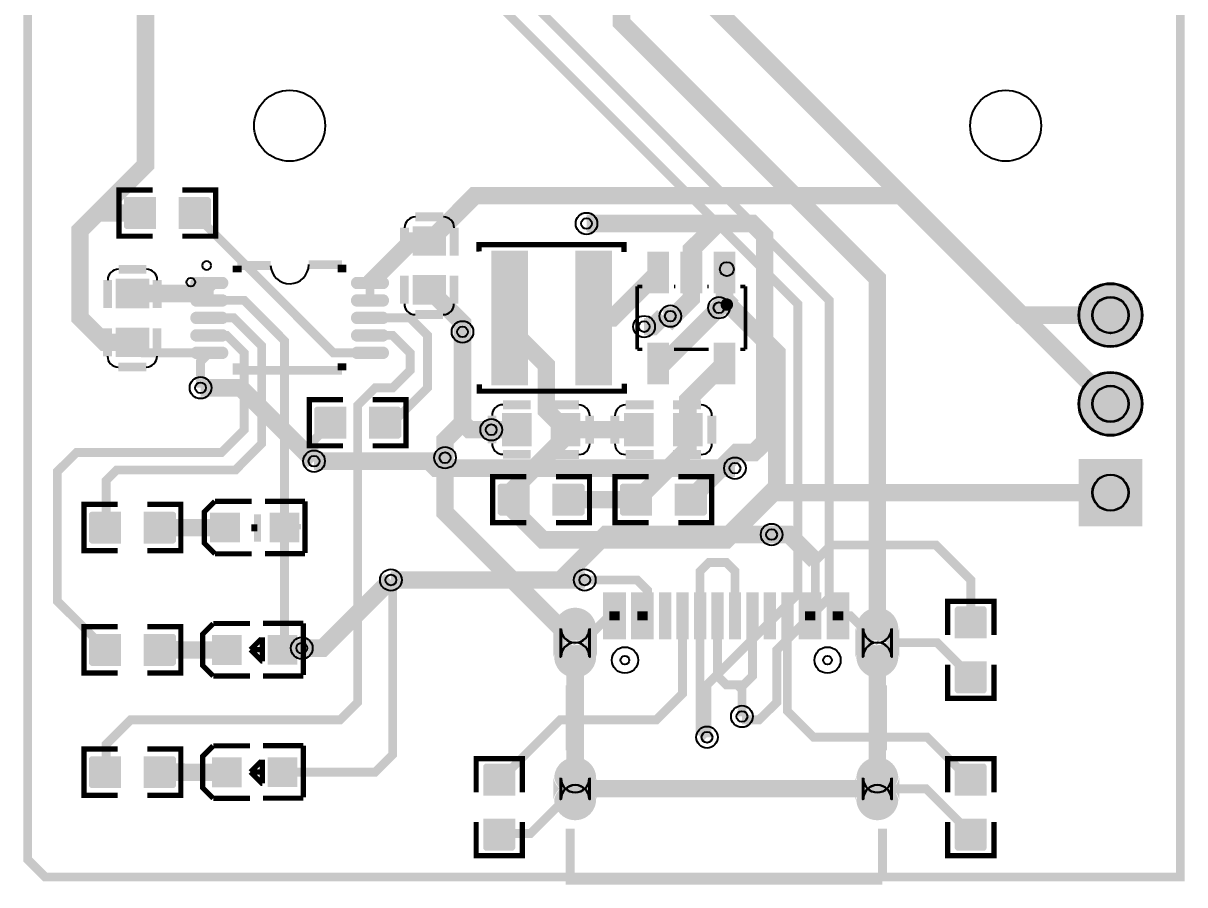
# Model space of a CAD drawing. Header units: millimetres. Extents: x -9.1 to 24.2, y -38.7 to 16.5.
# Drawn here: x -9.08 to 24.18, y -38.72 to -14.07 of the extents above; entities that cross this region are included whole.
import ezdxf

# ---------------------------------------------------------------- set-up
doc = ezdxf.new("R2010")
doc.units = ezdxf.units.MM
for name, color, linetype, true_color in [('BoardOutLine', 7, 'Continuous', 0xff00ff), ('BottomLayer', 7, 'Continuous', 0x0000ff), ('BottomSolderMaskLayer', 7, 'Continuous', 0xaa00ff), ('Document', 7, 'Continuous', 0xffffff), ('Hole', 7, 'Continuous', 0x222222), ('Multi-Layer', 7, 'Continuous', 0xc0c0c0), ('TopLayer', 7, 'Continuous', 0xff0000), ('TopPasteMaskLayer', 7, 'Continuous', 0x808080), ('TopSilkLayer', 7, 'Continuous', 0xffcc00), ('TopSolderMaskLayer', 7, 'Continuous', 0x800080)]:
    doc.layers.add(name, color=color, linetype=linetype, true_color=true_color)

msp = doc.modelspace()

# ---------------------------------------------------------------- hatches: boundary and pattern name
at = {"layer": 'BottomSolderMaskLayer'}
for points in [[(21.136, -22.42, 1), (22.967, -22.42, 1)], [(21.136, -24.96, 1), (22.967, -24.96, 1)], [(22.967, -28.465), (21.137, -28.465), (21.137, -26.535), (22.967, -26.535)], [(7.352, -31.384, -0.785398), (6.101, -31.384), (6.101, -32.204, -0.785398), (7.352, -32.204)], [(16.002, -31.384, -0.785398), (14.751, -31.384), (14.751, -32.204, -0.785398), (16.002, -32.204)], [(7.352, -35.665, -0.785398), (6.101, -35.665), (6.101, -36.282, -0.785398), (7.352, -36.282)], [(16.002, -35.665, -0.785398), (14.751, -35.665), (14.751, -36.282, -0.785398), (16.002, -36.282)]]:
    msp.add_hatch(color=256, dxfattribs=at).paths.add_polyline_path(points)
at = {"layer": 'Document'}
for points in [[(-1.513, -28.775), (-1.513, -28.115), (-1.361, -28.115), (-1.361, -28.775)], [(-3.642, -28.45), (-2.982, -28.45), (-2.982, -28.603), (-3.642, -28.603)], [(-1.788, -28.398), (-1.128, -28.398), (-1.128, -28.551), (-1.788, -28.551)], [(-1.714, -32.267), (-1.714, -31.727), (-1.584, -31.727), (-1.584, -32.267)], [(-3.519, -31.938), (-2.979, -31.938), (-2.979, -32.068), (-3.519, -32.068)], [(-1.92, -31.932), (-1.38, -31.932), (-1.38, -32.062), (-1.92, -32.062)], [(-1.714, -35.767), (-1.714, -35.227), (-1.584, -35.227), (-1.584, -35.767)], [(-3.519, -35.438), (-2.979, -35.438), (-2.979, -35.568), (-3.519, -35.568)], [(-1.92, -35.432), (-1.38, -35.432), (-1.38, -35.562), (-1.92, -35.562)]]:
    msp.add_hatch(color=256, dxfattribs=at).paths.add_polyline_path(points)
at = {"layer": 'Multi-Layer'}
for points in [[(21.161, -22.42, 1), (22.941, -22.42, 1)], [(21.161, -24.96, 1), (22.941, -24.96, 1)], [(22.941, -28.44), (21.162, -28.44), (21.162, -26.56), (22.941, -26.56)], [(7.326, -31.394, -0.785398), (6.126, -31.394), (6.126, -32.194, -0.785398), (7.326, -32.194)], [(15.976, -31.394, -0.785398), (14.776, -31.394), (14.776, -32.194, -0.785398), (15.976, -32.194)], [(7.326, -35.674, -0.785398), (6.126, -35.674), (6.126, -36.274, -0.785398), (7.326, -36.274)], [(15.976, -35.674, -0.785398), (14.776, -35.674), (14.776, -36.274, -0.785398), (15.976, -36.274)]]:
    msp.add_hatch(color=256, dxfattribs=at).paths.add_polyline_path(points)
at = {"layer": 'TopLayer'}
for points in [[(-5.299, -19.932), (-5.299, -19.068), (-6.105, -19.068), (-6.105, -19.932)], [(-4.599, -19.932), (-4.599, -19.068), (-3.792, -19.068), (-3.792, -19.932)], [(2.101, -20.7), (2.101, -19.9), (3.001, -19.9), (3.001, -20.7)], [(5.351, -24.4), (4.351, -24.4), (4.351, -20.6), (5.351, -20.6)], [(7.751, -24.4), (6.751, -24.4), (6.751, -20.6), (7.751, -20.6)], [(8.801, -21.75), (8.801, -20.65), (9.401, -20.65), (9.401, -21.75)], [(9.751, -21.75), (9.751, -20.65), (10.351, -20.65), (10.351, -21.75)], [(10.701, -21.75), (10.701, -20.65), (11.301, -20.65), (11.301, -21.75)], [(-6.399, -22.2), (-6.399, -21.4), (-5.499, -21.4), (-5.499, -22.2)], [(-3.399, -21.35, -0.785398), (-3.399, -21.65), (-4.099, -21.65, -0.785398), (-4.099, -21.35)], [(1.201, -21.35, -0.785398), (1.201, -21.65), (0.501, -21.65, -0.785398), (0.501, -21.35)], [(2.101, -22.1), (2.101, -21.3), (3.001, -21.3), (3.001, -22.1)], [(-3.399, -21.85, -0.785398), (-3.399, -22.15), (-4.099, -22.15, -0.785398), (-4.099, -21.85)], [(1.201, -21.85, -0.785398), (1.201, -22.15), (0.501, -22.15, -0.785398), (0.501, -21.85)], [(-3.399, -22.35, -0.785398), (-3.399, -22.65), (-4.099, -22.65, -0.785398), (-4.099, -22.35)], [(1.201, -22.35, -0.785398), (1.201, -22.65), (0.501, -22.65, -0.785398), (0.501, -22.35)], [(-6.399, -23.6), (-6.399, -22.8), (-5.499, -22.8), (-5.499, -23.6)], [(-3.399, -22.85, -0.785398), (-3.399, -23.15), (-4.099, -23.15, -0.785398), (-4.099, -22.85)], [(1.201, -22.85, -0.785398), (1.201, -23.15), (0.501, -23.15, -0.785398), (0.501, -22.85)], [(8.801, -24.35), (8.801, -23.25), (9.401, -23.25), (9.401, -24.35)], [(10.701, -24.35), (10.701, -23.25), (11.301, -23.25), (11.301, -24.35)], [(-3.399, -23.35, -0.785398), (-3.399, -23.65), (-4.099, -23.65, -0.785398), (-4.099, -23.35)], [(1.201, -23.35, -0.785398), (1.201, -23.65), (0.501, -23.65, -0.785398), (0.501, -23.35)], [(0.15, -25.932), (0.15, -25.068), (-0.656, -25.068), (-0.656, -25.932)], [(0.85, -25.932), (0.85, -25.068), (1.656, -25.068), (1.656, -25.932)], [(4.651, -25.25), (5.451, -25.25), (5.451, -26.15), (4.651, -26.15)], [(6.051, -25.25), (6.851, -25.25), (6.851, -26.15), (6.051, -26.15)], [(8.951, -26.15), (8.151, -26.15), (8.151, -25.25), (8.951, -25.25)], [(10.351, -26.15), (9.551, -26.15), (9.551, -25.25), (10.351, -25.25)], [(5.401, -27.268), (5.401, -28.132), (4.595, -28.132), (4.595, -27.268)], [(6.101, -27.268), (6.101, -28.132), (6.908, -28.132), (6.908, -27.268)], [(8.901, -27.268), (8.901, -28.132), (8.095, -28.132), (8.095, -27.268)], [(9.601, -27.268), (9.601, -28.132), (10.408, -28.132), (10.408, -27.268)], [(-6.299, -28.932), (-6.299, -28.068), (-7.105, -28.068), (-7.105, -28.932)], [(-5.599, -28.932), (-5.599, -28.068), (-4.792, -28.068), (-4.792, -28.932)], [(-3.7, -28.9), (-3.7, -28.1), (-2.9, -28.1), (-2.9, -28.9)], [(-1.998, -28.9), (-1.998, -28.1), (-1.198, -28.1), (-1.198, -28.9)], [(7.551, -30.376), (7.851, -30.376), (7.851, -31.676), (7.551, -31.676)], [(7.851, -30.376), (8.151, -30.376), (8.151, -31.676), (7.851, -31.676)], [(8.351, -30.376), (8.651, -30.376), (8.651, -31.676), (8.351, -31.676)], [(8.651, -30.376), (8.951, -30.376), (8.951, -31.676), (8.651, -31.676)], [(9.151, -30.376), (9.451, -30.376), (9.451, -31.676), (9.151, -31.676)], [(9.651, -30.376), (9.951, -30.376), (9.951, -31.676), (9.651, -31.676)], [(10.151, -30.376), (10.451, -30.376), (10.451, -31.676), (10.151, -31.676)], [(10.651, -30.376), (10.951, -30.376), (10.951, -31.676), (10.651, -31.676)], [(11.151, -30.376), (11.451, -30.376), (11.451, -31.676), (11.151, -31.676)], [(11.651, -30.376), (11.951, -30.376), (11.951, -31.676), (11.651, -31.676)], [(12.151, -30.376), (12.451, -30.376), (12.451, -31.676), (12.151, -31.676)], [(12.651, -30.376), (12.951, -30.376), (12.951, -31.676), (12.651, -31.676)], [(13.151, -30.376), (13.451, -30.376), (13.451, -31.676), (13.151, -31.676)], [(13.451, -30.376), (13.751, -30.376), (13.751, -31.676), (13.451, -31.676)], [(13.951, -30.376), (14.251, -30.376), (14.251, -31.676), (13.951, -31.676)], [(14.251, -30.376), (14.551, -30.376), (14.551, -31.676), (14.251, -31.676)], [(18.483, -31.65), (17.619, -31.65), (17.619, -30.844), (18.483, -30.844)], [(-6.299, -32.432), (-6.299, -31.568), (-7.105, -31.568), (-7.105, -32.432)], [(-5.599, -32.432), (-5.599, -31.568), (-4.792, -31.568), (-4.792, -32.432)], [(-3.648, -32.403), (-3.648, -31.603), (-2.848, -31.603), (-2.848, -32.403)], [(-2.049, -32.396), (-2.049, -31.596), (-1.249, -31.596), (-1.249, -32.396)], [(18.483, -32.35), (17.619, -32.35), (17.619, -33.156), (18.483, -33.156)], [(-6.299, -35.932), (-6.299, -35.068), (-7.105, -35.068), (-7.105, -35.932)], [(-5.599, -35.932), (-5.599, -35.068), (-4.792, -35.068), (-4.792, -35.932)], [(-3.648, -35.903), (-3.648, -35.103), (-2.848, -35.103), (-2.848, -35.903)], [(-2.049, -35.896), (-2.049, -35.096), (-1.249, -35.096), (-1.249, -35.896)], [(4.983, -36.15), (4.119, -36.15), (4.119, -35.344), (4.983, -35.344)], [(18.483, -36.15), (17.619, -36.15), (17.619, -35.344), (18.483, -35.344)], [(4.983, -36.85), (4.119, -36.85), (4.119, -37.656), (4.983, -37.656)], [(18.483, -36.85), (17.619, -36.85), (17.619, -37.656), (18.483, -37.656)]]:
    msp.add_hatch(color=256, dxfattribs=at).paths.add_polyline_path(points)
at = {"layer": 'TopPasteMaskLayer'}
for points in [[(-5.304, -19.1), (-5.304, -19.328), (-5.684, -19.328), (-5.684, -19.658), (-5.304, -19.658), (-5.304, -19.9), (-5.354, -19.95), (-6.144, -19.95), (-6.194, -19.9), (-6.194, -19.1), (-6.144, -19.05), (-5.354, -19.05)], [(-3.754, -19.05), (-4.554, -19.05), (-4.604, -19.1), (-4.604, -19.328), (-4.234, -19.328), (-4.234, -19.658), (-4.604, -19.658), (-4.604, -19.9), (-4.554, -19.95), (-3.754, -19.95), (-3.704, -19.9), (-3.704, -19.1)], [(2.101, -20.7), (2.101, -19.9), (3.001, -19.9), (3.001, -20.7)], [(5.351, -24.4), (4.351, -24.4), (4.351, -20.6), (5.351, -20.6)], [(7.751, -24.4), (6.751, -24.4), (6.751, -20.6), (7.751, -20.6)], [(8.801, -21.75), (8.801, -20.65), (9.401, -20.65), (9.401, -21.75)], [(9.751, -21.75), (9.751, -20.65), (10.351, -20.65), (10.351, -21.75)], [(10.701, -21.75), (10.701, -20.65), (11.301, -20.65), (11.301, -21.75)], [(-6.399, -22.2), (-6.399, -21.4), (-5.499, -21.4), (-5.499, -22.2)], [(-3.399, -21.35, -0.785398), (-3.399, -21.65), (-4.099, -21.65, -0.785398), (-4.099, -21.35)], [(1.201, -21.35, -0.785398), (1.201, -21.65), (0.501, -21.65, -0.785398), (0.501, -21.35)], [(2.101, -22.1), (2.101, -21.3), (3.001, -21.3), (3.001, -22.1)], [(-3.399, -21.85, -0.785398), (-3.399, -22.15), (-4.099, -22.15, -0.785398), (-4.099, -21.85)], [(1.201, -21.85, -0.785398), (1.201, -22.15), (0.501, -22.15, -0.785398), (0.501, -21.85)], [(-3.399, -22.35, -0.785398), (-3.399, -22.65), (-4.099, -22.65, -0.785398), (-4.099, -22.35)], [(1.201, -22.35, -0.785398), (1.201, -22.65), (0.501, -22.65, -0.785398), (0.501, -22.35)], [(-6.399, -23.6), (-6.399, -22.8), (-5.499, -22.8), (-5.499, -23.6)], [(-3.399, -22.85, -0.785398), (-3.399, -23.15), (-4.099, -23.15, -0.785398), (-4.099, -22.85)], [(1.201, -22.85, -0.785398), (1.201, -23.15), (0.501, -23.15, -0.785398), (0.501, -22.85)], [(8.801, -24.35), (8.801, -23.25), (9.401, -23.25), (9.401, -24.35)], [(10.701, -24.35), (10.701, -23.25), (11.301, -23.25), (11.301, -24.35)], [(-3.399, -23.35, -0.785398), (-3.399, -23.65), (-4.099, -23.65, -0.785398), (-4.099, -23.35)], [(1.201, -23.35, -0.785398), (1.201, -23.65), (0.501, -23.65, -0.785398), (0.501, -23.35)], [(0.145, -25.1), (0.145, -25.328), (-0.235, -25.328), (-0.235, -25.658), (0.145, -25.658), (0.145, -25.9), (0.095, -25.95), (-0.695, -25.95), (-0.745, -25.9), (-0.745, -25.1), (-0.695, -25.05), (0.095, -25.05)], [(1.695, -25.05), (0.895, -25.05), (0.845, -25.1), (0.845, -25.328), (1.215, -25.328), (1.215, -25.658), (0.845, -25.658), (0.845, -25.9), (0.895, -25.95), (1.695, -25.95), (1.745, -25.9), (1.745, -25.1)], [(4.651, -25.25), (5.451, -25.25), (5.451, -26.15), (4.651, -26.15)], [(6.051, -25.25), (6.851, -25.25), (6.851, -26.15), (6.051, -26.15)], [(8.951, -26.15), (8.151, -26.15), (8.151, -25.25), (8.951, -25.25)], [(10.351, -26.15), (9.551, -26.15), (9.551, -25.25), (10.351, -25.25)], [(4.556, -28.15), (5.356, -28.15), (5.406, -28.1), (5.406, -27.872), (5.036, -27.872), (5.036, -27.542), (5.406, -27.542), (5.406, -27.3), (5.356, -27.25), (4.556, -27.25), (4.506, -27.3), (4.506, -28.1)], [(6.946, -27.25), (6.146, -27.25), (6.096, -27.3), (6.096, -27.528), (6.466, -27.528), (6.466, -27.858), (6.096, -27.858), (6.096, -28.1), (6.146, -28.15), (6.946, -28.15), (6.996, -28.1), (6.996, -27.3)], [(8.056, -28.15), (8.856, -28.15), (8.906, -28.1), (8.906, -27.872), (8.536, -27.872), (8.536, -27.542), (8.906, -27.542), (8.906, -27.3), (8.856, -27.25), (8.056, -27.25), (8.006, -27.3), (8.006, -28.1)], [(10.446, -27.25), (9.646, -27.25), (9.596, -27.3), (9.596, -27.528), (9.966, -27.528), (9.966, -27.858), (9.596, -27.858), (9.596, -28.1), (9.646, -28.15), (10.446, -28.15), (10.496, -28.1), (10.496, -27.3)], [(-6.304, -28.1), (-6.304, -28.328), (-6.684, -28.328), (-6.684, -28.658), (-6.304, -28.658), (-6.304, -28.9), (-6.354, -28.95), (-7.144, -28.95), (-7.194, -28.9), (-7.194, -28.1), (-7.144, -28.05), (-6.354, -28.05)], [(-4.754, -28.05), (-5.554, -28.05), (-5.604, -28.1), (-5.604, -28.328), (-5.234, -28.328), (-5.234, -28.658), (-5.604, -28.658), (-5.604, -28.9), (-5.554, -28.95), (-4.754, -28.95), (-4.704, -28.9), (-4.704, -28.1)], [(-3.7, -28.9), (-3.7, -28.1), (-2.9, -28.1), (-2.9, -28.9)], [(-1.998, -28.9), (-1.998, -28.1), (-1.198, -28.1), (-1.198, -28.9)], [(8.151, -31.676), (8.151, -30.376), (7.851, -30.376), (7.851, -30.376), (7.551, -30.376), (7.551, -31.676), (7.851, -31.676), (7.851, -31.676)], [(8.951, -31.676), (8.951, -30.376), (8.651, -30.376), (8.651, -30.376), (8.351, -30.376), (8.351, -31.676), (8.651, -31.676), (8.651, -31.676)], [(9.451, -31.676), (9.451, -30.376), (9.151, -30.376), (9.151, -31.676)], [(9.651, -30.376), (9.651, -31.676), (9.951, -31.676), (9.951, -30.376)], [(10.451, -31.676), (10.451, -30.376), (10.151, -30.376), (10.151, -31.676)], [(10.951, -31.676), (10.951, -30.376), (10.651, -30.376), (10.651, -31.676)], [(11.451, -31.676), (11.451, -30.376), (11.151, -30.376), (11.151, -31.676)], [(11.951, -31.676), (11.951, -30.376), (11.651, -30.376), (11.651, -31.676)], [(12.451, -31.676), (12.451, -30.376), (12.151, -30.376), (12.151, -31.676)], [(12.951, -31.676), (12.951, -30.376), (12.651, -30.376), (12.651, -31.676)], [(13.751, -31.676), (13.751, -30.376), (13.451, -30.376), (13.451, -30.376), (13.151, -30.376), (13.151, -31.676), (13.451, -31.676), (13.451, -31.676)], [(14.551, -31.676), (14.551, -30.376), (14.251, -30.376), (14.251, -30.376), (13.951, -30.376), (13.951, -31.676), (14.251, -31.676), (14.251, -31.676)], [(6.771, -30.796), (6.741, -30.794), (6.711, -30.794), (6.681, -30.796), (6.652, -30.799), (6.622, -30.803), (6.593, -30.809), (6.564, -30.817), (6.535, -30.825), (6.507, -30.836), (6.479, -30.847), (6.452, -30.86), (6.426, -30.875), (6.401, -30.89), (6.376, -30.907), (6.352, -30.925), (6.329, -30.944), (6.307, -30.965), (6.286, -30.986), (6.267, -31.009), (6.248, -31.032), (6.23, -31.056), (6.214, -31.081), (6.199, -31.107), (6.186, -31.134), (6.173, -31.161), (6.162, -31.189), (6.153, -31.217), (6.145, -31.246), (6.138, -31.275), (6.133, -31.305), (6.129, -31.334), (6.127, -31.364), (6.126, -31.394), (6.126, -32.194), (6.127, -32.224), (6.129, -32.254), (6.133, -32.284), (6.138, -32.313), (6.145, -32.342), (6.153, -32.371), (6.162, -32.399), (6.173, -32.427), (6.186, -32.455), (6.199, -32.481), (6.214, -32.507), (6.23, -32.532), (6.248, -32.556), (6.267, -32.58), (6.286, -32.602), (6.307, -32.624), (6.329, -32.644), (6.352, -32.663), (6.376, -32.681), (6.401, -32.698), (6.426, -32.714), (6.452, -32.728), (6.479, -32.741), (6.507, -32.753), (6.535, -32.763), (6.564, -32.772), (6.593, -32.779), (6.622, -32.785), (6.652, -32.79), (6.681, -32.793), (6.711, -32.794), (6.741, -32.794), (6.771, -32.793), (6.801, -32.79), (6.83, -32.785), (6.86, -32.779), (6.889, -32.772), (6.917, -32.763), (6.945, -32.753), (6.973, -32.741), (7, -32.728), (7.026, -32.714), (7.052, -32.698), (7.076, -32.681), (7.1, -32.663), (7.123, -32.644), (7.145, -32.624), (7.166, -32.602), (7.186, -32.58), (7.204, -32.556), (7.222, -32.532), (7.238, -32.507), (7.253, -32.481), (7.267, -32.455), (7.279, -32.427), (7.29, -32.399), (7.3, -32.371), (7.308, -32.342), (7.314, -32.313), (7.319, -32.284), (7.323, -32.254), (7.325, -32.224), (7.326, -32.194), (7.326, -31.394), (7.325, -31.364), (7.323, -31.334), (7.319, -31.305), (7.314, -31.275), (7.308, -31.246), (7.3, -31.217), (7.29, -31.189), (7.279, -31.161), (7.267, -31.134), (7.253, -31.107), (7.238, -31.081), (7.222, -31.056), (7.204, -31.032), (7.186, -31.009), (7.166, -30.986), (7.145, -30.965), (7.123, -30.944), (7.1, -30.925), (7.076, -30.907), (7.052, -30.89), (7.026, -30.875), (7, -30.86), (6.973, -30.847), (6.945, -30.836), (6.917, -30.825), (6.889, -30.817), (6.86, -30.809), (6.83, -30.803), (6.801, -30.799)], [(15.421, -30.796), (15.391, -30.794), (15.361, -30.794), (15.332, -30.796), (15.302, -30.799), (15.272, -30.803), (15.243, -30.809), (15.214, -30.817), (15.185, -30.825), (15.157, -30.836), (15.13, -30.847), (15.103, -30.86), (15.076, -30.875), (15.051, -30.89), (15.026, -30.907), (15.002, -30.925), (14.979, -30.944), (14.957, -30.965), (14.937, -30.986), (14.917, -31.009), (14.898, -31.032), (14.881, -31.056), (14.864, -31.081), (14.85, -31.107), (14.836, -31.134), (14.824, -31.161), (14.813, -31.189), (14.803, -31.217), (14.795, -31.246), (14.788, -31.275), (14.783, -31.305), (14.779, -31.334), (14.777, -31.364), (14.776, -31.394), (14.776, -32.194), (14.777, -32.224), (14.779, -32.254), (14.783, -32.284), (14.788, -32.313), (14.795, -32.342), (14.803, -32.371), (14.813, -32.399), (14.824, -32.427), (14.836, -32.455), (14.85, -32.481), (14.864, -32.507), (14.881, -32.532), (14.898, -32.556), (14.917, -32.58), (14.937, -32.602), (14.957, -32.624), (14.979, -32.644), (15.002, -32.663), (15.026, -32.681), (15.051, -32.698), (15.076, -32.714), (15.103, -32.728), (15.13, -32.741), (15.157, -32.753), (15.185, -32.763), (15.214, -32.772), (15.243, -32.779), (15.272, -32.785), (15.302, -32.79), (15.332, -32.793), (15.361, -32.794), (15.391, -32.794), (15.421, -32.793), (15.451, -32.79), (15.481, -32.785), (15.51, -32.779), (15.539, -32.772), (15.568, -32.763), (15.596, -32.753), (15.623, -32.741), (15.65, -32.728), (15.676, -32.714), (15.702, -32.698), (15.727, -32.681), (15.751, -32.663), (15.773, -32.644), (15.795, -32.624), (15.816, -32.602), (15.836, -32.58), (15.855, -32.556), (15.872, -32.532), (15.888, -32.507), (15.903, -32.481), (15.917, -32.455), (15.929, -32.427), (15.94, -32.399), (15.95, -32.371), (15.958, -32.342), (15.965, -32.313), (15.97, -32.284), (15.973, -32.254), (15.976, -32.224), (15.976, -32.194), (15.976, -31.394), (15.976, -31.364), (15.973, -31.334), (15.97, -31.305), (15.965, -31.275), (15.958, -31.246), (15.95, -31.217), (15.94, -31.189), (15.929, -31.161), (15.917, -31.134), (15.903, -31.107), (15.888, -31.081), (15.872, -31.056), (15.855, -31.032), (15.836, -31.009), (15.816, -30.986), (15.795, -30.965), (15.773, -30.944), (15.751, -30.925), (15.727, -30.907), (15.702, -30.89), (15.676, -30.875), (15.65, -30.86), (15.623, -30.847), (15.596, -30.836), (15.568, -30.825), (15.539, -30.817), (15.51, -30.809), (15.481, -30.803), (15.451, -30.799)], [(17.601, -30.805), (17.601, -31.605), (17.651, -31.655), (17.879, -31.655), (17.879, -31.285), (18.209, -31.285), (18.209, -31.655), (18.451, -31.655), (18.501, -31.605), (18.501, -30.805), (18.451, -30.755), (17.651, -30.755)], [(-6.304, -31.6), (-6.304, -31.828), (-6.684, -31.828), (-6.684, -32.158), (-6.304, -32.158), (-6.304, -32.4), (-6.354, -32.45), (-7.144, -32.45), (-7.194, -32.4), (-7.194, -31.6), (-7.144, -31.55), (-6.354, -31.55)], [(-4.754, -31.55), (-5.554, -31.55), (-5.604, -31.6), (-5.604, -31.828), (-5.234, -31.828), (-5.234, -32.158), (-5.604, -32.158), (-5.604, -32.4), (-5.554, -32.45), (-4.754, -32.45), (-4.704, -32.4), (-4.704, -31.6)], [(-3.648, -32.403), (-3.648, -31.603), (-2.848, -31.603), (-2.848, -32.403)], [(-2.049, -32.396), (-2.049, -31.596), (-1.249, -31.596), (-1.249, -32.396)], [(17.651, -32.355), (17.879, -32.355), (17.879, -32.735), (18.209, -32.735), (18.209, -32.355), (18.451, -32.355), (18.501, -32.405), (18.501, -33.195), (18.451, -33.245), (17.651, -33.245), (17.601, -33.195), (17.601, -32.405)], [(-6.304, -35.1), (-6.304, -35.328), (-6.684, -35.328), (-6.684, -35.658), (-6.304, -35.658), (-6.304, -35.9), (-6.354, -35.95), (-7.144, -35.95), (-7.194, -35.9), (-7.194, -35.1), (-7.144, -35.05), (-6.354, -35.05)], [(-4.754, -35.05), (-5.554, -35.05), (-5.604, -35.1), (-5.604, -35.328), (-5.234, -35.328), (-5.234, -35.658), (-5.604, -35.658), (-5.604, -35.9), (-5.554, -35.95), (-4.754, -35.95), (-4.704, -35.9), (-4.704, -35.1)], [(-3.648, -35.903), (-3.648, -35.103), (-2.848, -35.103), (-2.848, -35.903)], [(-2.049, -35.896), (-2.049, -35.096), (-1.249, -35.096), (-1.249, -35.896)], [(6.711, -35.074), (6.681, -35.076), (6.652, -35.079), (6.622, -35.083), (6.593, -35.089), (6.564, -35.097), (6.535, -35.105), (6.507, -35.116), (6.479, -35.127), (6.452, -35.14), (6.426, -35.155), (6.401, -35.17), (6.376, -35.187), (6.352, -35.205), (6.329, -35.224), (6.307, -35.245), (6.286, -35.266), (6.267, -35.288), (6.248, -35.312), (6.23, -35.336), (6.214, -35.361), (6.199, -35.387), (6.186, -35.414), (6.173, -35.441), (6.162, -35.469), (6.153, -35.497), (6.145, -35.526), (6.138, -35.555), (6.133, -35.585), (6.129, -35.614), (6.127, -35.644), (6.126, -35.674), (6.126, -36.274), (6.127, -36.304), (6.129, -36.334), (6.133, -36.364), (6.138, -36.393), (6.145, -36.422), (6.153, -36.451), (6.162, -36.479), (6.173, -36.507), (6.186, -36.534), (6.199, -36.561), (6.214, -36.587), (6.23, -36.612), (6.248, -36.636), (6.267, -36.66), (6.286, -36.682), (6.307, -36.704), (6.329, -36.724), (6.352, -36.743), (6.376, -36.761), (6.401, -36.778), (6.426, -36.794), (6.452, -36.808), (6.479, -36.821), (6.507, -36.833), (6.535, -36.843), (6.564, -36.852), (6.593, -36.859), (6.622, -36.865), (6.652, -36.869), (6.681, -36.872), (6.711, -36.874), (6.741, -36.874), (6.771, -36.872), (6.801, -36.869), (6.83, -36.865), (6.86, -36.859), (6.889, -36.852), (6.917, -36.843), (6.945, -36.833), (6.973, -36.821), (7, -36.808), (7.026, -36.794), (7.052, -36.778), (7.076, -36.761), (7.1, -36.743), (7.123, -36.724), (7.145, -36.704), (7.166, -36.682), (7.186, -36.66), (7.204, -36.636), (7.222, -36.612), (7.238, -36.587), (7.253, -36.561), (7.267, -36.534), (7.279, -36.507), (7.29, -36.479), (7.3, -36.451), (7.308, -36.422), (7.314, -36.393), (7.319, -36.364), (7.323, -36.334), (7.325, -36.304), (7.326, -36.274), (7.326, -35.674), (7.325, -35.644), (7.323, -35.614), (7.319, -35.585), (7.314, -35.555), (7.308, -35.526), (7.3, -35.497), (7.29, -35.469), (7.279, -35.441), (7.267, -35.414), (7.253, -35.387), (7.238, -35.361), (7.222, -35.336), (7.204, -35.312), (7.186, -35.288), (7.166, -35.266), (7.145, -35.245), (7.123, -35.224), (7.1, -35.205), (7.076, -35.187), (7.052, -35.17), (7.026, -35.155), (7, -35.14), (6.973, -35.127), (6.945, -35.116), (6.917, -35.105), (6.889, -35.097), (6.86, -35.089), (6.83, -35.083), (6.801, -35.079), (6.771, -35.076), (6.741, -35.074)], [(15.421, -35.076), (15.391, -35.074), (15.361, -35.074), (15.332, -35.076), (15.302, -35.079), (15.272, -35.083), (15.243, -35.089), (15.214, -35.097), (15.185, -35.105), (15.157, -35.116), (15.13, -35.127), (15.103, -35.14), (15.076, -35.155), (15.051, -35.17), (15.026, -35.187), (15.002, -35.205), (14.979, -35.224), (14.957, -35.245), (14.937, -35.266), (14.917, -35.288), (14.898, -35.312), (14.881, -35.336), (14.864, -35.361), (14.85, -35.387), (14.836, -35.414), (14.824, -35.441), (14.813, -35.469), (14.803, -35.497), (14.795, -35.526), (14.788, -35.555), (14.783, -35.585), (14.779, -35.614), (14.777, -35.644), (14.776, -35.674), (14.776, -36.274), (14.777, -36.304), (14.779, -36.334), (14.783, -36.364), (14.788, -36.393), (14.795, -36.422), (14.803, -36.451), (14.813, -36.479), (14.824, -36.507), (14.836, -36.534), (14.85, -36.561), (14.864, -36.587), (14.881, -36.612), (14.898, -36.636), (14.917, -36.66), (14.937, -36.682), (14.957, -36.704), (14.979, -36.724), (15.002, -36.743), (15.026, -36.761), (15.051, -36.778), (15.076, -36.794), (15.103, -36.808), (15.13, -36.821), (15.157, -36.833), (15.185, -36.843), (15.214, -36.852), (15.243, -36.859), (15.272, -36.865), (15.302, -36.869), (15.332, -36.872), (15.361, -36.874), (15.391, -36.874), (15.421, -36.872), (15.451, -36.869), (15.481, -36.865), (15.51, -36.859), (15.539, -36.852), (15.568, -36.843), (15.596, -36.833), (15.623, -36.821), (15.65, -36.808), (15.676, -36.794), (15.702, -36.778), (15.727, -36.761), (15.751, -36.743), (15.773, -36.724), (15.795, -36.704), (15.816, -36.682), (15.836, -36.66), (15.855, -36.636), (15.872, -36.612), (15.888, -36.587), (15.903, -36.561), (15.917, -36.534), (15.929, -36.507), (15.94, -36.479), (15.95, -36.451), (15.958, -36.422), (15.965, -36.393), (15.97, -36.364), (15.973, -36.334), (15.976, -36.304), (15.976, -36.274), (15.976, -35.674), (15.976, -35.644), (15.973, -35.614), (15.97, -35.585), (15.965, -35.555), (15.958, -35.526), (15.95, -35.497), (15.94, -35.469), (15.929, -35.441), (15.917, -35.414), (15.903, -35.387), (15.888, -35.361), (15.872, -35.336), (15.855, -35.312), (15.836, -35.288), (15.816, -35.266), (15.795, -35.245), (15.773, -35.224), (15.751, -35.205), (15.727, -35.187), (15.702, -35.17), (15.676, -35.155), (15.65, -35.14), (15.623, -35.127), (15.596, -35.116), (15.568, -35.105), (15.539, -35.097), (15.51, -35.089), (15.481, -35.083), (15.451, -35.079)], [(4.101, -35.305), (4.101, -36.105), (4.151, -36.155), (4.379, -36.155), (4.379, -35.785), (4.709, -35.785), (4.709, -36.155), (4.951, -36.155), (5.001, -36.105), (5.001, -35.305), (4.951, -35.255), (4.151, -35.255)], [(17.601, -35.305), (17.601, -36.105), (17.651, -36.155), (17.879, -36.155), (17.879, -35.785), (18.209, -35.785), (18.209, -36.155), (18.451, -36.155), (18.501, -36.105), (18.501, -35.305), (18.451, -35.255), (17.651, -35.255)], [(4.151, -36.855), (4.379, -36.855), (4.379, -37.235), (4.709, -37.235), (4.709, -36.855), (4.951, -36.855), (5.001, -36.905), (5.001, -37.695), (4.951, -37.745), (4.151, -37.745), (4.101, -37.695), (4.101, -36.905)], [(17.651, -36.855), (17.879, -36.855), (17.879, -37.235), (18.209, -37.235), (18.209, -36.855), (18.451, -36.855), (18.501, -36.905), (18.501, -37.695), (18.451, -37.745), (17.651, -37.745), (17.601, -37.695), (17.601, -36.905)]]:
    msp.add_hatch(color=256, dxfattribs=at).paths.add_polyline_path(points)
at = {"layer": 'TopSilkLayer'}
msp.add_hatch(color=256, dxfattribs=at).paths.add_polyline_path([(11.067, -22.296), (11.048, -22.295), (11.029, -22.292), (11.01, -22.287), (10.992, -22.28), (10.975, -22.271), (10.959, -22.261), (10.944, -22.248), (10.931, -22.234), (10.919, -22.219), (10.909, -22.202), (10.901, -22.185), (10.895, -22.167), (10.891, -22.148), (10.888, -22.129), (10.888, -22.109), (10.891, -22.09), (10.895, -22.071), (10.901, -22.053), (10.909, -22.035), (10.919, -22.019), (10.931, -22.004), (10.944, -21.99), (10.959, -21.977), (10.975, -21.967), (10.992, -21.958), (11.01, -21.951), (11.029, -21.946), (11.048, -21.943), (11.067, -21.942), (11.087, -21.943), (11.106, -21.946), (11.124, -21.951), (11.142, -21.958), (11.159, -21.967), (11.176, -21.977), (11.19, -21.99), (11.204, -22.004), (11.215, -22.019), (11.226, -22.035), (11.234, -22.053), (11.24, -22.071), (11.244, -22.09), (11.246, -22.109), (11.246, -22.129), (11.244, -22.148), (11.24, -22.167), (11.234, -22.185), (11.226, -22.202), (11.215, -22.219), (11.204, -22.234), (11.19, -22.248), (11.176, -22.261), (11.159, -22.271), (11.142, -22.28), (11.124, -22.287), (11.106, -22.292), (11.087, -22.295), (11.067, -22.296)])
at = {"layer": 'TopSolderMaskLayer'}
for points in [[(-5.273, -19.957), (-5.273, -19.043), (-6.131, -19.043), (-6.131, -19.957)], [(-4.624, -19.957), (-4.624, -19.043), (-3.767, -19.043), (-3.767, -19.957)], [(2.073, -20.723), (2.073, -19.877), (3.03, -19.877), (3.03, -20.723)], [(5.377, -24.425), (4.326, -24.425), (4.326, -20.575), (5.377, -20.575)], [(7.777, -24.425), (6.726, -24.425), (6.726, -20.575), (7.777, -20.575)], [(8.787, -21.796), (8.787, -20.603), (9.415, -20.603), (9.415, -21.796)], [(9.737, -21.796), (9.737, -20.603), (10.365, -20.603), (10.365, -21.796)], [(10.687, -21.796), (10.687, -20.603), (11.315, -20.603), (11.315, -21.796)], [(2.073, -22.123), (2.073, -21.277), (3.03, -21.277), (3.03, -22.123)], [(-6.427, -22.223), (-6.427, -21.377), (-5.47, -21.377), (-5.47, -22.223)], [(-3.339, -21.325, -0.785398), (-3.339, -21.675), (-4.158, -21.675, -0.785398), (-4.158, -21.325)], [(1.261, -21.325, -0.785398), (1.261, -21.675), (0.442, -21.675, -0.785398), (0.442, -21.325)], [(21.136, -22.42, 1), (22.967, -22.42, 1)], [(-3.339, -21.825, -0.785398), (-3.339, -22.176), (-4.158, -22.176, -0.785398), (-4.158, -21.825)], [(1.261, -21.825, -0.785398), (1.261, -22.176), (0.442, -22.176, -0.785398), (0.442, -21.825)], [(-3.339, -22.325, -0.785398), (-3.339, -22.675), (-4.158, -22.675, -0.785398), (-4.158, -22.325)], [(1.261, -22.325, -0.785398), (1.261, -22.675), (0.442, -22.675, -0.785398), (0.442, -22.325)], [(-6.427, -23.623), (-6.427, -22.777), (-5.47, -22.777), (-5.47, -23.623)], [(-3.339, -22.825, -0.785398), (-3.339, -23.176), (-4.158, -23.176, -0.785398), (-4.158, -22.825)], [(1.261, -22.825, -0.785398), (1.261, -23.176), (0.442, -23.176, -0.785398), (0.442, -22.825)], [(8.787, -24.397), (8.787, -23.204), (9.415, -23.204), (9.415, -24.397)], [(10.687, -24.397), (10.687, -23.204), (11.315, -23.204), (11.315, -24.397)], [(-3.339, -23.325, -0.785398), (-3.339, -23.675), (-4.158, -23.675, -0.785398), (-4.158, -23.325)], [(1.261, -23.325, -0.785398), (1.261, -23.675), (0.442, -23.675, -0.785398), (0.442, -23.325)], [(21.136, -24.96, 1), (22.967, -24.96, 1)], [(0.175, -25.957), (0.175, -25.043), (-0.682, -25.043), (-0.682, -25.957)], [(0.825, -25.957), (0.825, -25.043), (1.682, -25.043), (1.682, -25.957)], [(4.626, -25.225), (5.477, -25.225), (5.477, -26.175), (4.626, -26.175)], [(6.026, -25.225), (6.877, -25.225), (6.877, -26.175), (6.026, -26.175)], [(8.977, -26.175), (8.126, -26.175), (8.126, -25.225), (8.977, -25.225)], [(10.377, -26.175), (9.526, -26.175), (9.526, -25.225), (10.377, -25.225)], [(22.967, -28.465), (21.137, -28.465), (21.137, -26.535), (22.967, -26.535)], [(5.427, -27.243), (5.427, -28.157), (4.569, -28.157), (4.569, -27.243)], [(6.076, -27.243), (6.076, -28.157), (6.933, -28.157), (6.933, -27.243)], [(8.927, -27.243), (8.927, -28.157), (8.069, -28.157), (8.069, -27.243)], [(9.576, -27.243), (9.576, -28.157), (10.433, -28.157), (10.433, -27.243)], [(-6.273, -28.957), (-6.273, -28.043), (-7.131, -28.043), (-7.131, -28.957)], [(-5.624, -28.957), (-5.624, -28.043), (-4.767, -28.043), (-4.767, -28.957)], [(-3.725, -28.925), (-3.725, -28.075), (-2.874, -28.075), (-2.874, -28.925)], [(-2.023, -28.925), (-2.023, -28.075), (-1.172, -28.075), (-1.172, -28.925)], [(7.526, -30.351), (7.877, -30.351), (7.877, -31.701), (7.526, -31.701)], [(7.826, -30.35), (8.177, -30.35), (8.177, -31.701), (7.826, -31.701)], [(8.326, -30.351), (8.677, -30.351), (8.677, -31.701), (8.326, -31.701)], [(8.626, -30.351), (8.977, -30.351), (8.977, -31.701), (8.626, -31.701)], [(9.126, -30.35), (9.477, -30.35), (9.477, -31.701), (9.126, -31.701)], [(9.626, -30.35), (9.977, -30.35), (9.977, -31.701), (9.626, -31.701)], [(10.126, -30.35), (10.477, -30.35), (10.477, -31.701), (10.126, -31.701)], [(10.626, -30.35), (10.977, -30.35), (10.977, -31.701), (10.626, -31.701)], [(11.126, -30.35), (11.477, -30.35), (11.477, -31.701), (11.126, -31.701)], [(11.626, -30.35), (11.977, -30.35), (11.977, -31.701), (11.626, -31.701)], [(12.126, -30.35), (12.476, -30.35), (12.476, -31.701), (12.126, -31.701)], [(12.626, -30.35), (12.977, -30.35), (12.977, -31.701), (12.626, -31.701)], [(13.126, -30.351), (13.477, -30.351), (13.477, -31.701), (13.126, -31.701)], [(13.426, -30.351), (13.777, -30.351), (13.777, -31.701), (13.426, -31.701)], [(13.926, -30.35), (14.277, -30.35), (14.277, -31.701), (13.926, -31.701)], [(14.226, -30.35), (14.577, -30.35), (14.577, -31.701), (14.226, -31.701)], [(18.511, -31.674), (17.592, -31.674), (17.592, -30.82), (18.511, -30.82)], [(-6.273, -32.457), (-6.273, -31.543), (-7.131, -31.543), (-7.131, -32.457)], [(-5.624, -32.457), (-5.624, -31.543), (-4.767, -31.543), (-4.767, -32.457)], [(-3.674, -32.429), (-3.674, -31.578), (-2.823, -31.578), (-2.823, -32.429)], [(-2.075, -32.422), (-2.075, -31.571), (-1.224, -31.571), (-1.224, -32.422)], [(7.352, -31.384, -0.785398), (6.101, -31.384), (6.101, -32.204, -0.785398), (7.352, -32.204)], [(16.002, -31.384, -0.785398), (14.751, -31.384), (14.751, -32.204, -0.785398), (16.002, -32.204)], [(18.511, -32.326), (17.592, -32.326), (17.592, -33.18), (18.511, -33.18)], [(-6.273, -35.957), (-6.273, -35.043), (-7.131, -35.043), (-7.131, -35.957)], [(-5.624, -35.957), (-5.624, -35.043), (-4.767, -35.043), (-4.767, -35.957)], [(-3.674, -35.929), (-3.674, -35.078), (-2.823, -35.078), (-2.823, -35.929)], [(-2.075, -35.922), (-2.075, -35.071), (-1.224, -35.071), (-1.224, -35.922)], [(5.011, -36.174), (4.092, -36.174), (4.092, -35.32), (5.011, -35.32)], [(18.511, -36.174), (17.592, -36.174), (17.592, -35.32), (18.511, -35.32)], [(7.352, -35.665, -0.785398), (6.101, -35.665), (6.101, -36.282, -0.785398), (7.352, -36.282)], [(16.002, -35.665, -0.785398), (14.751, -35.665), (14.751, -36.282, -0.785398), (16.002, -36.282)], [(5.011, -36.826), (4.092, -36.826), (4.092, -37.68), (5.011, -37.68)], [(18.511, -36.826), (17.592, -36.826), (17.592, -37.68), (18.511, -37.68)]]:
    msp.add_hatch(color=256, dxfattribs=at).paths.add_polyline_path(points)

# ---------------------------------------------------------------- linework, layer by layer
at = {"layer": 'BoardOutLine', "const_width": 0.254}
msp.add_lwpolyline([(24.051, -38.499), (-8.449, -38.499), (-8.949, -37.999), (-8.949, 3.5), (3.05, 3.5), (3.301, -0.95), (5.001, -4.75), (7.401, -8.601), (11.8, -9.5), (17.5, -7.5), (17.5, 3.5), (18.552, 3.5), (24.051, 3.5), (24.051, -38.499)], close=True, dxfattribs=at)
at = {"layer": 'BottomLayer'}
for points, const_width in [([(1.95, -0.15), (-0.501, -2.601), (-0.501, -8.499), (13.101, -22.101), (13.101, -30.399), (10.5, -33), (10.5, -34.501)], 0.254), ([(2.651, -2.401), (0.5, -4.552), (0.5, -8.499), (14, -21.999), (14, -30.501), (12.499, -32.002), (12.499, -33.501), (11.991, -34.001), (11.501, -34.001)], 0.254), ([(8.051, -10), (8.051, -14.052), (15.377, -21.377), (15.377, -31.794)], 0.5), ([(22.051, -24.96), (10.551, -13.46), (10.551, -10.5)], 0.5), ([(11.132, -28.7), (12.5, -27.332), (12.5, -23.5), (11, -22), (10.843, -22.208)], 0.5), ([(-0.75, -26.6), (-2.85, -24.5), (-4, -24.5)], 0.5), ([(3, -26.5), (2.9, -26.6), (-0.75, -26.6)], 0.5), ([(2.539, -26.6), (2.739, -26.8), (11.3, -26.8)], 0.5), ([(6.306, -30), (7.606, -28.7), (12.35, -28.7)], 0.5), ([(-1.1, -31.95), (-0.5, -31.95), (1.45, -30)], 0.5), ([(1.45, -30), (1.45, -30), (7, -30)], 0.5), ([(6.726, -31.794), (6.726, -35.974)], 0.5), ([(15.376, -31.794), (15.376, -35.974)], 0.5), ([(6.726, -35.974), (15.376, -35.974)], 0.5)]:
    msp.add_lwpolyline(points, dxfattribs=dict(at, const_width=const_width))
at = {"layer": 'BottomSolderMaskLayer'}
for points in [[(6.309, -31.384), (6.309, -32.204)], [(7.143, -31.384), (7.143, -32.204)], [(14.959, -31.384), (14.959, -32.204)], [(15.793, -31.384), (15.793, -32.204)], [(6.309, -35.666), (6.309, -36.283)], [(7.143, -35.666), (7.143, -36.283)], [(14.959, -35.666), (14.959, -36.283)], [(15.793, -35.666), (15.793, -36.283)]]:
    msp.add_lwpolyline(points, close=True, dxfattribs=at)
for centre, radius in [((22.051, -22.42), 0.915), ((22.051, -22.42), 0.522), ((22.051, -24.96), 0.915), ((22.051, -24.96), 0.522), ((22.052, -27.5), 0.522)]:
    msp.add_circle(centre, radius, dxfattribs=at)
for centre, start, end in [((6.726, -31.384), 180, 0), ((15.376, -31.384), 180, 0), ((6.726, -32.204), 0, 180), ((15.376, -32.204), 0, 180), ((6.726, -35.666), 180, 0), ((6.726, -36.283), 0, 180), ((15.376, -35.666), 180, 0), ((15.376, -36.283), 0, 180)]:
    msp.add_arc(centre, 0.417, start, end, dxfattribs=at)
at = {"layer": 'Document'}
for centre, radius in [((11.067, -21.103), 0.2), ((-4.277, -21.476), 0.125), ((8.151, -32.294), 0.125), ((13.951, -32.294), 0.125)]:
    msp.add_circle(centre, radius, dxfattribs=at)
at = {"layer": 'Hole'}
for centre in [(7.05, -19.8), (10.843, -22.208), (8.7, -22.75), (9.45, -22.45), (3.5, -22.899), (-4, -24.5), (4.323, -25.7), (-0.75, -26.6), (3, -26.5), (11.3, -26.8), (12.35, -28.7), (1.45, -30), (7, -30), (-1.1, -31.95), (11.5, -33.905), (10.5, -34.5)]:
    msp.add_circle(centre, 0.155, dxfattribs=at)
at = {"layer": 'Multi-Layer'}
for points in [[(6.326, -31.394), (6.326, -32.194)], [(7.126, -31.394), (7.126, -32.194)], [(14.976, -31.394), (14.976, -32.194)], [(15.776, -31.394), (15.776, -32.194)], [(6.326, -35.674), (6.326, -36.274)], [(7.126, -35.674), (7.126, -36.274)], [(14.976, -35.674), (14.976, -36.274)], [(15.776, -35.674), (15.776, -36.274)]]:
    msp.add_lwpolyline(points, close=True, dxfattribs=at)
for centre, radius in [((-1.449, -17), 1.016), ((19.051, -17), 1.016), ((7.05, -19.8), 0.31), ((22.051, -22.42), 0.89), ((10.843, -22.208), 0.31), ((22.051, -22.42), 0.508), ((9.45, -22.45), 0.31), ((3.5, -22.899), 0.31), ((8.7, -22.75), 0.31), ((-4, -24.5), 0.31), ((22.051, -24.96), 0.89), ((22.051, -24.96), 0.508), ((4.323, -25.7), 0.31), ((3, -26.5), 0.31), ((-0.75, -26.6), 0.31), ((11.3, -26.8), 0.31), ((22.052, -27.5), 0.508), ((12.35, -28.7), 0.31), ((1.45, -30), 0.31), ((7, -30), 0.31), ((-1.1, -31.95), 0.31), ((8.151, -32.294), 0.375), ((13.951, -32.294), 0.375), ((11.5, -33.905), 0.31), ((10.5, -34.5), 0.31)]:
    msp.add_circle(centre, radius, dxfattribs=at)
for centre, start, end in [((6.726, -31.394), 180, 0), ((15.376, -31.394), 180, 0), ((6.726, -32.194), 0, 180), ((15.376, -32.194), 0, 180), ((6.726, -35.674), 180, 0), ((6.726, -36.274), 0, 180), ((15.376, -35.674), 180, 0), ((15.376, -36.274), 0, 180)]:
    msp.add_arc(centre, 0.4, start, end, dxfattribs=at)
at = {"layer": 'TopLayer'}
for points, const_width in [([(-6.949, -19.5), (-5.575, -18.126), (-5.575, -9.6)], 0.5), ([(2.552, -20.3), (3.85, -19), (16.052, -19), (19.471, -22.421), (22.052, -22.421)], 0.5), ([(-5.949, -23.2), (-6.749, -23.2), (-7.449, -22.5), (-7.449, -20), (-6.949, -19.5), (-5.702, -19.5)], 0.5), ([(0.851, -23.5), (-0.195, -23.5), (-4.195, -19.5)], 0.254), ([(10.8, -19.8), (10.799, -19.8), (7.05, -19.8)], 0.5), ([(10.05, -21.199), (10.05, -20.549), (10.8, -19.8), (11.8, -19.8), (12.151, -20.15), (12.151, -26.051), (11.851, -26.35), (11.351, -26.35), (10.904, -26.8)], 0.5), ([(0.851, -21.5), (2.051, -20.3), (2.551, -20.3)], 0.5), ([(10.05, -20.549), (10.05, -21.95), (9.5, -22.5), (9.45, -22.45), (9.25, -22.45)], 0.5), ([(-3.749, -21.5), (-4.049, -21.8), (-5.949, -21.8)], 0.5), ([(9.101, -21.2), (7.801, -22.5), (7.251, -22.5)], 0.5), ([(10.843, -22.208), (11.051, -22), (11.001, -21.95), (11.001, -21.2)], 0.5), ([(-3.749, -22), (-3.749, -21.5)], 0.254), ([(0.851, -21.5), (0.851, -22)], 0.254), ([(2.551, -21.7), (3.5, -22.649), (3.5, -22.899)], 0.5), ([(-3.75, -21.999), (-2.749, -21.999), (-1.598, -23.153), (-1.598, -28.499)], 0.254), ([(6.451, -25.7), (5.901, -25.15), (5.901, -23.85), (4.851, -22.8), (4.851, -22.5)], 0.5), ([(9.25, -22.45), (8.95, -22.75), (8.7, -22.75)], 0.5), ([(9.101, -23.8), (9.251, -23.8), (10.843, -22.208)], 0.5), ([(-3.75, -22.5), (-3.051, -22.5), (-2.251, -23.3), (-2.251, -26.099), (-3, -26.851), (-6.399, -26.851), (-6.701, -27.153), (-6.701, -28.499)], 0.254), ([(0.851, -22.5), (2, -22.5), (2.5, -23), (2.5, -24.5), (1.5, -25.5), (1.253, -25.5)], 0.254), ([(-3.75, -23), (-3.249, -23), (-2.749, -23.501), (-2.749, -25.7), (-3.399, -26.35), (-7.549, -26.35), (-8.101, -26.899), (-8.101, -30.602), (-6.701, -31.999)], 0.254), ([(0.851, -23), (1.5, -23), (2, -23.5), (2, -24), (1.5, -24.5), (1, -24.5), (0.5, -25), (0.5, -33.5), (0, -34), (-6, -34), (-6.702, -34.702), (-6.702, -35.5)], 0.254), ([(3.5, -22.899), (3.5, -25.5), (3.7, -25.7), (4.323, -25.7)], 0.5), ([(-3.749, -23.5), (-5.649, -23.5), (-5.949, -23.2)], 0.254), ([(-3.749, -23.5), (-4, -23.751), (-4, -24.5)], 0.254), ([(11.001, -23.8), (9.951, -24.85), (9.951, -25.7)], 0.5), ([(3.5, -25.5), (3, -26), (3, -28.068), (6.726, -31.794)], 0.5), ([(-0.253, -25.5), (-0.75, -25.997), (-0.75, -26.6)], 0.254), ([(4.323, -25.7), (5.051, -25.7)], 0.5), ([(4.998, -27.699), (4.998, -27.354), (6.451, -25.901), (6.451, -25.7)], 0.5), ([(6.451, -25.7), (8.551, -25.7)], 0.5), ([(9.951, -25.7), (9.951, -26.247), (8.498, -27.7)], 0.5), ([(10.005, -27.7), (10.905, -26.8), (11.3, -26.8)], 0.5), ([(22.052, -27.5), (12.401, -27.5), (11.051, -28.85), (5.801, -28.85), (4.998, -28.047), (4.998, -27.7)], 0.5), ([(8.498, -27.7), (6.505, -27.7)], 0.5), ([(-5.195, -28.5), (-3.3, -28.5)], 0.5), ([(-1.649, -31.996), (-1.598, -31.945), (-1.598, -28.5)], 0.254), ([(13.601, -29.45), (12.852, -28.7), (12.35, -28.7)], 0.5), ([(18.051, -31.247), (18.051, -30), (17.051, -29), (14.051, -29), (13.601, -29.45), (13.601, -31.026)], 0.254), ([(11.301, -31.026), (11.301, -29.75), (11.051, -29.5), (10.551, -29.5), (10.301, -29.75), (10.301, -31.026)], 0.254), ([(1.45, -30), (1.5, -30.05), (1.5, -35), (1.003, -35.497), (-1.649, -35.497)], 0.254), ([(7, -30), (8.5, -30), (8.801, -30.301), (8.801, -31.026)], 0.254), ([(4.551, -35.747), (6.298, -34), (9.051, -34), (9.801, -33.25), (9.801, -31.026)], 0.254), ([(7.701, -31.026), (6.933, -31.794), (6.726, -31.794)], 0.254), ([(8.001, -31.026), (7.701, -31.026)], 0.254), ([(8.801, -31.026), (8.501, -31.026)], 0.254), ([(10.5, -34.5), (10.301, -34.301), (10.301, -31.026)], 0.254), ([(11.801, -31.026), (11.801, -32.75), (11.551, -33), (11.051, -33), (10.801, -32.75), (10.801, -31.026)], 0.254), ([(18.051, -35.747), (16.805, -34.5), (13.551, -34.5), (12.801, -33.75), (12.801, -31.026)], 0.254), ([(13.601, -31.026), (13.301, -31.026)], 0.254), ([(14.401, -31.026), (14.101, -31.026)], 0.254), ([(15.376, -31.794), (14.608, -31.026), (14.401, -31.026)], 0.254), ([(-5.195, -31.999), (-3.249, -32.004)], 0.5), ([(-1.649, -31.996), (-1.603, -31.95), (-1.1, -31.95)], 0.5), ([(18.051, -32.753), (17.092, -31.794), (15.376, -31.794)], 0.254), ([(11.362, -33), (11.5, -33.138), (11.5, -33.905)], 0.254), ([(-5.195, -35.5), (-3.248, -35.503)], 0.5), ([(6.726, -35.974), (5.447, -37.253), (4.551, -37.253)], 0.254), ([(18.051, -37.253), (16.772, -35.974), (15.376, -35.974)], 0.254)]:
    msp.add_lwpolyline(points, dxfattribs=dict(at, const_width=const_width))
at = {"layer": 'TopSilkLayer'}
for points, const_width in [([(-5.375, -20.161), (-6.334, -20.161), (-6.334, -18.839), (-5.375, -18.839)], 0.152), ([(-4.522, -20.161), (-3.564, -20.161), (-3.564, -18.839), (-4.522, -18.839)], 0.152), ([(2.152, -19.61), (2.952, -19.61)], 0.254), ([(1.842, -20.72), (1.842, -19.92)], 0.254), ([(3.261, -20.72), (3.261, -19.92)], 0.254), ([(8.121, -20.61), (8.121, -20.404), (3.969, -20.404), (3.971, -20.6)], 0.15), ([(-2.949, -21.2), (-2.949, -21.001)], 0.254), ([(-1.995, -21.001), (-2.949, -21.001)], 0.254), ([(0.051, -20.976), (-0.903, -20.976)], 0.254), ([(0.051, -21.2), (0.051, -20.976)], 0.254), ([(-6.348, -21.11), (-5.548, -21.11)], 0.254), ([(1.836, -21.296), (1.836, -22.096)], 0.254), ([(3.255, -21.296), (3.255, -22.096)], 0.254), ([(-6.658, -22.22), (-6.658, -21.42)], 0.254), ([(-5.239, -22.22), (-5.239, -21.42)], 0.254), ([(8.501, -21.6), (8.647, -21.6)], 0.1), ([(8.501, -23.4), (8.501, -21.6)], 0.1), ([(9.555, -21.6), (9.597, -21.6)], 0.1), ([(10.505, -21.6), (10.547, -21.6)], 0.1), ([(11.455, -21.6), (11.601, -21.6)], 0.1), ([(11.601, -23.4), (11.601, -21.6)], 0.1), ([(2.146, -22.405), (2.946, -22.405)], 0.254), ([(-6.664, -22.796), (-6.664, -23.596)], 0.254), ([(-5.245, -22.796), (-5.245, -23.596)], 0.254), ([(8.501, -23.4), (8.647, -23.4)], 0.1), ([(9.555, -23.4), (10.547, -23.4)], 0.1), ([(11.455, -23.4), (11.601, -23.4)], 0.1), ([(-6.354, -23.905), (-5.554, -23.905)], 0.254), ([(0.051, -24), (-2.949, -24), (-2.949, -23.8)], 0.254), ([(0.051, -24), (0.051, -23.8)], 0.254), ([(3.981, -24.4), (3.981, -24.596), (8.134, -24.596), (8.131, -24.38)], 0.15), ([(0.074, -26.161), (-0.885, -26.161), (-0.885, -24.839), (0.074, -24.839)], 0.152), ([(0.926, -26.161), (1.885, -26.161), (1.885, -24.839), (0.926, -24.839)], 0.152), ([(5.456, -24.985), (4.656, -24.985)], 0.254), ([(6.032, -24.99), (6.832, -24.99)], 0.254), ([(8.971, -24.99), (8.171, -24.99)], 0.254), ([(9.531, -24.99), (10.331, -24.99)], 0.254), ([(4.346, -25.294), (4.346, -26.094)], 0.254), ([(7.141, -25.3), (7.141, -26.1)], 0.254), ([(7.861, -26.1), (7.861, -25.3)], 0.254), ([(10.641, -25.3), (10.641, -26.1)], 0.254), ([(5.456, -26.404), (4.656, -26.404)], 0.254), ([(6.032, -26.41), (6.832, -26.41)], 0.254), ([(8.971, -26.41), (8.171, -26.41)], 0.254), ([(9.531, -26.41), (10.331, -26.41)], 0.254), ([(5.325, -27.039), (4.366, -27.039), (4.366, -28.361), (5.325, -28.361)], 0.152), ([(6.178, -27.039), (7.136, -27.039), (7.136, -28.361), (6.178, -28.361)], 0.152), ([(8.825, -27.039), (7.866, -27.039), (7.866, -28.361), (8.825, -28.361)], 0.152), ([(9.678, -27.039), (10.636, -27.039), (10.636, -28.361), (9.678, -28.361)], 0.152), ([(-6.375, -29.161), (-7.334, -29.161), (-7.334, -27.839), (-6.375, -27.839)], 0.152), ([(-5.522, -29.161), (-4.564, -29.161), (-4.564, -27.839), (-5.522, -27.839)], 0.152), ([(-3.889, -28.151), (-3.889, -28.051), (-3.589, -27.751)], 0.15), ([(-2.539, -27.751), (-3.589, -27.751)], 0.15), ([(-2.159, -27.749), (-1.009, -27.749)], 0.15), ([(-1.009, -27.749), (-1.009, -29.229)], 0.15), ([(-3.889, -28.151), (-3.889, -28.851)], 0.15), ([(-2.372, -28.906), (-2.372, -28.119)], 0.203), ([(-2.372, -28.508), (-2.548, -28.508)], 0.203), ([(-3.889, -28.851), (-3.889, -28.951), (-3.589, -29.251)], 0.15), ([(-2.539, -29.251), (-3.589, -29.251)], 0.15), ([(-2.159, -29.249), (-1.009, -29.249)], 0.15), ([(18.712, -31.574), (18.712, -30.615), (17.391, -30.615), (17.391, -31.574)], 0.152), ([(-3.938, -31.646), (-3.938, -31.546), (-3.638, -31.246)], 0.15), ([(-2.588, -31.246), (-3.638, -31.246)], 0.15), ([(-2.208, -31.243), (-1.058, -31.243)], 0.15), ([(-1.058, -31.244), (-1.058, -32.723)], 0.15), ([(-6.375, -32.661), (-7.334, -32.661), (-7.334, -31.339), (-6.375, -31.339)], 0.152), ([(-5.522, -32.661), (-4.564, -32.661), (-4.564, -31.339), (-5.522, -31.339)], 0.152), ([(-3.938, -31.646), (-3.938, -32.346)], 0.15), ([(-2.228, -31.643), (-2.228, -31.653), (-2.568, -31.993)], 0.15), ([(-2.228, -31.643), (-2.228, -32.324)], 0.15), ([(-2.228, -32.324), (-2.238, -32.324), (-2.568, -31.993)], 0.15), ([(-2.228, -31.993), (-2.568, -31.993)], 0.15), ([(-3.938, -32.346), (-3.938, -32.446), (-3.638, -32.746)], 0.15), ([(18.712, -32.426), (18.712, -33.385), (17.391, -33.385), (17.391, -32.426)], 0.152), ([(-2.588, -32.746), (-3.638, -32.746)], 0.15), ([(-2.208, -32.744), (-1.058, -32.744)], 0.15), ([(6.582, -34.876), (6.582, -33.013)], 0.254), ([(15.522, -34.876), (15.522, -33.012)], 0.254), ([(-6.375, -36.161), (-7.334, -36.161), (-7.334, -34.839), (-6.375, -34.839)], 0.152), ([(-5.522, -36.161), (-4.564, -36.161), (-4.564, -34.839), (-5.522, -34.839)], 0.152), ([(-3.938, -35.146), (-3.938, -35.046), (-3.638, -34.746)], 0.15), ([(-2.588, -34.746), (-3.638, -34.746)], 0.15), ([(-2.208, -34.743), (-1.058, -34.743)], 0.15), ([(-1.058, -34.743), (-1.058, -36.223)], 0.15), ([(-3.938, -35.146), (-3.938, -35.846)], 0.15), ([(-2.228, -35.143), (-2.228, -35.153), (-2.568, -35.493)], 0.15), ([(-2.228, -35.143), (-2.228, -35.823)], 0.15), ([(5.212, -36.074), (5.212, -35.115), (3.891, -35.115), (3.891, -36.074)], 0.152), ([(18.712, -36.074), (18.712, -35.115), (17.391, -35.115), (17.391, -36.074)], 0.152), ([(-2.228, -35.823), (-2.238, -35.823), (-2.568, -35.493)], 0.15), ([(-2.228, -35.493), (-2.568, -35.493)], 0.15), ([(-3.938, -35.846), (-3.938, -35.946), (-3.638, -36.246)], 0.15), ([(-2.588, -36.246), (-3.638, -36.246)], 0.15), ([(-2.208, -36.244), (-1.058, -36.244)], 0.15), ([(5.212, -36.926), (5.212, -37.885), (3.891, -37.885), (3.891, -36.926)], 0.152), ([(18.712, -36.926), (18.712, -37.885), (17.391, -37.885), (17.391, -36.926)], 0.152), ([(15.522, -38.594), (6.582, -38.594), (6.582, -37.113)], 0.254), ([(15.522, -38.594), (15.522, -37.112)], 0.254)]:
    msp.add_lwpolyline(points, dxfattribs=dict(at, const_width=const_width))
for centre, radius, start, end in [((2.152, -19.92), 0.31, 90, 180), ((2.952, -19.92), 0.31, 360, 90), ((-3.824, -21.001), 0.125, 0.5822, 359.4178), ((-6.348, -21.42), 0.31, 90, 180), ((-5.548, -21.42), 0.31, 0, 90), ((-1.449, -20.978), 0.546, 182.4627, 0.2017), ((2.146, -22.096), 0.31, 180, 270), ((2.946, -22.096), 0.31, 270, 0), ((-6.354, -23.596), 0.31, 180, 270), ((-5.554, -23.596), 0.31, 270, 0), ((4.656, -25.294), 0.31, 90, 180), ((6.831, -25.3), 0.31, 359.9953, 90), ((8.171, -25.3), 0.31, 90, 180), ((10.331, -25.3), 0.31, 360, 90), ((4.656, -26.094), 0.31, 179.9953, 270), ((6.831, -26.1), 0.31, 270, 0), ((8.171, -26.1), 0.31, 179.9953, 270), ((10.331, -26.1), 0.31, 270, 0.0094)]:
    msp.add_arc(centre, radius, start, end, dxfattribs=at)
at = {"layer": 'TopSolderMaskLayer'}
for points in [[(6.309, -31.384), (6.309, -32.204)], [(7.143, -31.384), (7.143, -32.204)], [(14.959, -31.384), (14.959, -32.204)], [(15.793, -31.384), (15.793, -32.204)], [(6.309, -35.666), (6.309, -36.283)], [(7.143, -35.666), (7.143, -36.283)], [(14.959, -35.666), (14.959, -36.283)], [(15.793, -35.666), (15.793, -36.283)]]:
    msp.add_lwpolyline(points, close=True, dxfattribs=at)
for centre, radius in [((22.051, -22.42), 0.915), ((22.051, -22.42), 0.522), ((22.051, -24.96), 0.915), ((22.051, -24.96), 0.522), ((22.052, -27.5), 0.522)]:
    msp.add_circle(centre, radius, dxfattribs=at)
for centre, start, end in [((6.726, -31.384), 180, 0), ((15.376, -31.384), 180, 0), ((6.726, -32.204), 0, 180), ((15.376, -32.204), 0, 180), ((6.726, -35.666), 180, 0), ((6.726, -36.283), 0, 180), ((15.376, -35.666), 180, 0), ((15.376, -36.283), 0, 180)]:
    msp.add_arc(centre, 0.417, start, end, dxfattribs=at)

doc.saveas('drawing.dxf')
